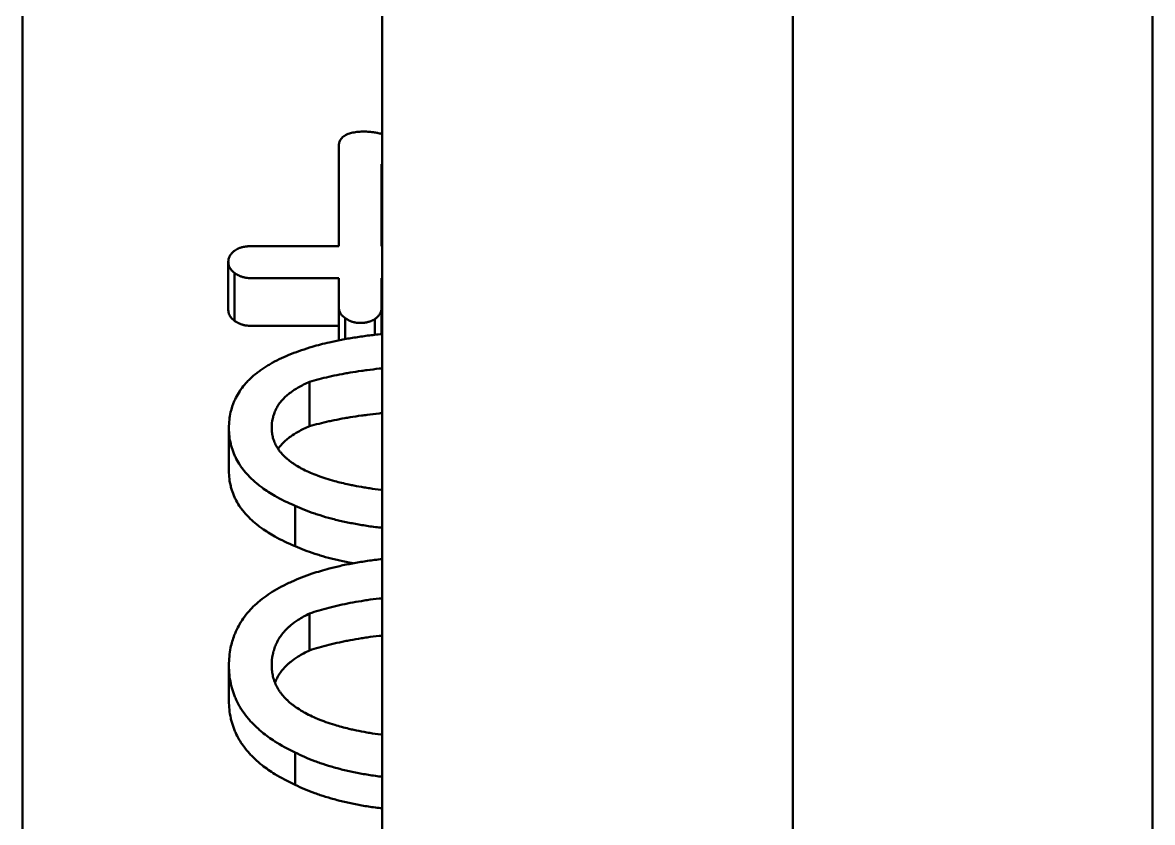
# Model space of a CAD drawing. Header units: millimetres. Extents: x 2121 to 4904, y 892 to 1933.
# Drawn here: x 2774.78 to 2787.98, y 1427.52 to 1436.87 of the extents above; entities that cross this region are included whole.
import ezdxf

# ---------------------------------------------------------------- set-up
doc = ezdxf.new("R2010")
doc.units = ezdxf.units.MM
doc.header["$LTSCALE"] = 1.8
doc.layers.add('외형선(ISO)', color=7, linetype='Continuous', lineweight=50)

msp = doc.modelspace()

# ---------------------------------------------------------------- linework, layer by layer
at = {"layer": '외형선(ISO)', "color": 7}
for p, q in [((2774.779, 1386.133), (2774.779, 1453.633)), ((2778.979, 1453.633), (2778.979, 1386.133)), ((2783.779, 1386.133), (2783.779, 1453.633)), ((2787.979, 1453.633), (2787.979, 1386.133)), ((2778.973, 1435.214), (2778.973, 1434.256)), ((2778.979, 1434.256), (2778.973, 1434.256)), ((2777.182, 1433.507), (2777.182, 1434.071)), ((2777.253, 1433.384), (2777.253, 1433.944)), ((2778.473, 1433.155), (2778.473, 1433.551)), ((2778.973, 1433.228), (2778.973, 1433.536)), ((2778.547, 1433.169), (2778.547, 1433.416)), ((2778.895, 1433.22), (2778.895, 1433.404)), ((2778.473, 1433.324), (2777.456, 1433.324)), ((2778.979, 1433.324), (2778.973, 1433.324)), ((2778.132, 1432.15), (2778.132, 1432.669)), ((2777.189, 1431.628), (2777.189, 1432.129)), ((2777.963, 1430.748), (2777.963, 1431.22)), ((2778.132, 1429.53), (2778.132, 1429.961)), ((2777.189, 1428.94), (2777.189, 1429.352)), ((2777.963, 1427.958), (2777.963, 1428.337))]:
    msp.add_line(p, q, dxfattribs=at)
for points, knots in [([(2778.669, 1435.59), (2778.658, 1435.588), (2778.648, 1435.586), (2778.638, 1435.584), (2778.628, 1435.582), (2778.618, 1435.58), (2778.609, 1435.577), (2778.605, 1435.576), (2778.6, 1435.575), (2778.596, 1435.573), (2778.587, 1435.57), (2778.579, 1435.567), (2778.571, 1435.564), (2778.567, 1435.562), (2778.564, 1435.561), (2778.56, 1435.559), (2778.553, 1435.555), (2778.546, 1435.551), (2778.54, 1435.547), (2778.536, 1435.545), (2778.533, 1435.543), (2778.53, 1435.541), (2778.525, 1435.537), (2778.519, 1435.532), (2778.514, 1435.528), (2778.512, 1435.525), (2778.509, 1435.523), (2778.507, 1435.52), (2778.502, 1435.515), (2778.498, 1435.51), (2778.495, 1435.504), (2778.493, 1435.501), (2778.491, 1435.499), (2778.49, 1435.496), (2778.486, 1435.49), (2778.484, 1435.484), (2778.481, 1435.477), (2778.48, 1435.474), (2778.479, 1435.471), (2778.478, 1435.468), (2778.477, 1435.461), (2778.475, 1435.454), (2778.474, 1435.447), (2778.473, 1435.44), (2778.473, 1435.433), (2778.473, 1435.425)], [0, 0, 0, 0, 0.083333, 0.083333, 0.083333, 0.166667, 0.166667, 0.166667, 0.208333, 0.208333, 0.208333, 0.291667, 0.291667, 0.291667, 0.333333, 0.333333, 0.333333, 0.416667, 0.416667, 0.416667, 0.458333, 0.458333, 0.458333, 0.541667, 0.541667, 0.541667, 0.583333, 0.583333, 0.583333, 0.666667, 0.666667, 0.666667, 0.708333, 0.708333, 0.708333, 0.791667, 0.791667, 0.791667, 0.833333, 0.833333, 0.833333, 0.916667, 0.916667, 0.916667, 1, 1, 1, 1]), ([(2778.979, 1435.567), (2778.978, 1435.567), (2778.977, 1435.568), (2778.977, 1435.568), (2778.972, 1435.569), (2778.967, 1435.57), (2778.962, 1435.572), (2778.953, 1435.574), (2778.943, 1435.576), (2778.933, 1435.578), (2778.928, 1435.58), (2778.923, 1435.581), (2778.918, 1435.581), (2778.908, 1435.583), (2778.898, 1435.585), (2778.888, 1435.587), (2778.883, 1435.587), (2778.878, 1435.588), (2778.873, 1435.589), (2778.863, 1435.59), (2778.853, 1435.591), (2778.843, 1435.592), (2778.838, 1435.593), (2778.833, 1435.593), (2778.828, 1435.593), (2778.817, 1435.594), (2778.807, 1435.595), (2778.797, 1435.595), (2778.791, 1435.595), (2778.786, 1435.595), (2778.781, 1435.595), (2778.765, 1435.595), (2778.749, 1435.595), (2778.733, 1435.595), (2778.712, 1435.594), (2778.691, 1435.592), (2778.669, 1435.59)], [0.1612549, 0.1612549, 0.1612549, 0.1612549, 0.1666667, 0.1666667, 0.1666667, 0.2083333, 0.2083333, 0.2083333, 0.2916667, 0.2916667, 0.2916667, 0.3333333, 0.3333333, 0.3333333, 0.4166667, 0.4166667, 0.4166667, 0.4583333, 0.4583333, 0.4583333, 0.5416667, 0.5416667, 0.5416667, 0.5833333, 0.5833333, 0.5833333, 0.6666667, 0.6666667, 0.6666667, 0.7083333, 0.7083333, 0.7083333, 0.8333333, 0.8333333, 0.8333333, 1, 1, 1, 1]), ([(2778.473, 1435.425), (2778.473, 1435.348), (2778.473, 1435.27), (2778.473, 1435.192), (2778.473, 1435.16), (2778.473, 1435.129), (2778.473, 1435.097), (2778.473, 1435.081), (2778.473, 1435.065), (2778.473, 1435.049), (2778.473, 1435.001), (2778.473, 1434.953), (2778.473, 1434.904), (2778.473, 1434.872), (2778.473, 1434.84), (2778.473, 1434.807), (2778.473, 1434.791), (2778.473, 1434.774), (2778.473, 1434.758), (2778.473, 1434.594), (2778.473, 1434.427), (2778.473, 1434.256)], [0, 0, 0, 0, 0.0253848, 0.0253848, 0.0253848, 0.0355387, 0.0355387, 0.0355387, 0.0406156, 0.0406156, 0.0406156, 0.0558465, 0.0558465, 0.0558465, 0.0660004, 0.0660004, 0.0660004, 0.0710773, 0.0710773, 0.0710773, 0.1218468, 0.1218468, 0.1218468, 0.1218468]), ([(2777.253, 1434.202), (2777.249, 1434.199), (2777.246, 1434.196), (2777.242, 1434.193), (2777.238, 1434.189), (2777.235, 1434.186), (2777.232, 1434.183), (2777.23, 1434.181), (2777.228, 1434.18), (2777.227, 1434.178), (2777.224, 1434.175), (2777.221, 1434.172), (2777.218, 1434.168), (2777.217, 1434.166), (2777.215, 1434.165), (2777.214, 1434.163), (2777.211, 1434.16), (2777.209, 1434.156), (2777.207, 1434.153), (2777.205, 1434.151), (2777.204, 1434.149), (2777.203, 1434.147), (2777.201, 1434.144), (2777.199, 1434.14), (2777.197, 1434.136), (2777.196, 1434.135), (2777.196, 1434.133), (2777.195, 1434.131), (2777.193, 1434.127), (2777.192, 1434.123), (2777.19, 1434.12), (2777.19, 1434.118), (2777.189, 1434.116), (2777.188, 1434.114), (2777.187, 1434.108), (2777.185, 1434.102), (2777.184, 1434.096), (2777.183, 1434.088), (2777.182, 1434.08), (2777.182, 1434.071)], [0, 0, 0, 0, 0.083333, 0.083333, 0.083333, 0.166667, 0.166667, 0.166667, 0.208333, 0.208333, 0.208333, 0.291667, 0.291667, 0.291667, 0.333333, 0.333333, 0.333333, 0.416667, 0.416667, 0.416667, 0.458333, 0.458333, 0.458333, 0.541667, 0.541667, 0.541667, 0.583333, 0.583333, 0.583333, 0.666667, 0.666667, 0.666667, 0.708333, 0.708333, 0.708333, 0.833333, 0.833333, 0.833333, 1, 1, 1, 1]), ([(2777.456, 1434.256), (2777.449, 1434.256), (2777.442, 1434.256), (2777.435, 1434.256), (2777.427, 1434.256), (2777.421, 1434.255), (2777.414, 1434.255), (2777.41, 1434.255), (2777.407, 1434.254), (2777.404, 1434.254), (2777.397, 1434.253), (2777.391, 1434.253), (2777.384, 1434.252), (2777.381, 1434.251), (2777.378, 1434.251), (2777.375, 1434.25), (2777.369, 1434.249), (2777.363, 1434.248), (2777.357, 1434.247), (2777.354, 1434.246), (2777.351, 1434.246), (2777.348, 1434.245), (2777.342, 1434.244), (2777.337, 1434.242), (2777.331, 1434.24), (2777.328, 1434.24), (2777.326, 1434.239), (2777.323, 1434.238), (2777.318, 1434.236), (2777.312, 1434.234), (2777.307, 1434.232), (2777.305, 1434.231), (2777.302, 1434.23), (2777.3, 1434.229), (2777.293, 1434.226), (2777.285, 1434.222), (2777.279, 1434.219), (2777.27, 1434.213), (2777.261, 1434.208), (2777.253, 1434.202)], [0, 0, 0, 0, 0.083333, 0.083333, 0.083333, 0.166667, 0.166667, 0.166667, 0.208333, 0.208333, 0.208333, 0.291667, 0.291667, 0.291667, 0.333333, 0.333333, 0.333333, 0.416667, 0.416667, 0.416667, 0.458333, 0.458333, 0.458333, 0.541667, 0.541667, 0.541667, 0.583333, 0.583333, 0.583333, 0.666667, 0.666667, 0.666667, 0.708333, 0.708333, 0.708333, 0.833333, 0.833333, 0.833333, 1, 1, 1, 1]), ([(2777.182, 1434.071), (2777.182, 1434.067), (2777.183, 1434.063), (2777.183, 1434.059), (2777.183, 1434.055), (2777.184, 1434.051), (2777.184, 1434.047), (2777.185, 1434.045), (2777.185, 1434.043), (2777.186, 1434.041), (2777.186, 1434.038), (2777.187, 1434.034), (2777.188, 1434.03), (2777.189, 1434.028), (2777.19, 1434.026), (2777.19, 1434.024), (2777.192, 1434.021), (2777.193, 1434.017), (2777.195, 1434.013), (2777.196, 1434.012), (2777.196, 1434.01), (2777.197, 1434.008), (2777.199, 1434.004), (2777.201, 1434.001), (2777.203, 1433.997), (2777.204, 1433.996), (2777.205, 1433.994), (2777.207, 1433.992), (2777.209, 1433.989), (2777.211, 1433.985), (2777.214, 1433.982), (2777.215, 1433.98), (2777.217, 1433.979), (2777.218, 1433.977), (2777.222, 1433.972), (2777.227, 1433.967), (2777.232, 1433.962), (2777.238, 1433.956), (2777.245, 1433.95), (2777.253, 1433.944)], [0, 0, 0, 0, 0.083333, 0.083333, 0.083333, 0.166667, 0.166667, 0.166667, 0.208333, 0.208333, 0.208333, 0.291667, 0.291667, 0.291667, 0.333333, 0.333333, 0.333333, 0.416667, 0.416667, 0.416667, 0.458333, 0.458333, 0.458333, 0.541667, 0.541667, 0.541667, 0.583333, 0.583333, 0.583333, 0.666667, 0.666667, 0.666667, 0.708333, 0.708333, 0.708333, 0.833333, 0.833333, 0.833333, 1, 1, 1, 1]), ([(2777.253, 1433.944), (2777.258, 1433.941), (2777.262, 1433.937), (2777.267, 1433.934), (2777.272, 1433.931), (2777.277, 1433.928), (2777.282, 1433.925), (2777.284, 1433.923), (2777.286, 1433.922), (2777.289, 1433.921), (2777.294, 1433.918), (2777.299, 1433.915), (2777.304, 1433.913), (2777.307, 1433.911), (2777.309, 1433.91), (2777.312, 1433.909), (2777.317, 1433.907), (2777.323, 1433.905), (2777.328, 1433.903), (2777.331, 1433.902), (2777.333, 1433.901), (2777.336, 1433.9), (2777.342, 1433.898), (2777.347, 1433.896), (2777.353, 1433.894), (2777.356, 1433.894), (2777.359, 1433.893), (2777.362, 1433.892), (2777.368, 1433.891), (2777.373, 1433.889), (2777.379, 1433.888), (2777.382, 1433.888), (2777.386, 1433.887), (2777.389, 1433.887), (2777.398, 1433.885), (2777.407, 1433.884), (2777.417, 1433.883), (2777.429, 1433.882), (2777.443, 1433.881), (2777.456, 1433.881)], [0, 0, 0, 0, 0.083333, 0.083333, 0.083333, 0.166667, 0.166667, 0.166667, 0.208333, 0.208333, 0.208333, 0.291667, 0.291667, 0.291667, 0.333333, 0.333333, 0.333333, 0.416667, 0.416667, 0.416667, 0.458333, 0.458333, 0.458333, 0.541667, 0.541667, 0.541667, 0.583333, 0.583333, 0.583333, 0.666667, 0.666667, 0.666667, 0.708333, 0.708333, 0.708333, 0.833333, 0.833333, 0.833333, 1, 1, 1, 1]), ([(2777.456, 1433.881), (2777.484, 1433.881), (2777.513, 1433.881), (2777.541, 1433.881), (2777.569, 1433.881), (2777.597, 1433.881), (2777.626, 1433.881), (2777.64, 1433.881), (2777.654, 1433.881), (2777.668, 1433.881), (2777.696, 1433.881), (2777.724, 1433.881), (2777.753, 1433.881), (2777.767, 1433.881), (2777.781, 1433.881), (2777.795, 1433.881), (2778.021, 1433.881), (2778.247, 1433.881), (2778.473, 1433.881)], [0, 0, 0, 0, 0.0056494, 0.0056494, 0.0056494, 0.0112988, 0.0112988, 0.0112988, 0.0141235, 0.0141235, 0.0141235, 0.0197729, 0.0197729, 0.0197729, 0.0225976, 0.0225976, 0.0225976, 0.06779279, 0.06779279, 0.06779279, 0.06779279]), ([(2778.473, 1433.881), (2778.473, 1433.872), (2778.473, 1433.863), (2778.473, 1433.854), (2778.473, 1433.845), (2778.473, 1433.836), (2778.473, 1433.827), (2778.473, 1433.822), (2778.473, 1433.817), (2778.473, 1433.813), (2778.473, 1433.804), (2778.473, 1433.795), (2778.473, 1433.785), (2778.473, 1433.781), (2778.473, 1433.776), (2778.473, 1433.772), (2778.473, 1433.763), (2778.473, 1433.753), (2778.473, 1433.744), (2778.473, 1433.74), (2778.473, 1433.735), (2778.473, 1433.731), (2778.473, 1433.721), (2778.473, 1433.712), (2778.473, 1433.703), (2778.473, 1433.698), (2778.473, 1433.694), (2778.473, 1433.689), (2778.473, 1433.68), (2778.473, 1433.671), (2778.473, 1433.662), (2778.473, 1433.657), (2778.473, 1433.652), (2778.473, 1433.648), (2778.473, 1433.634), (2778.473, 1433.62), (2778.473, 1433.606), (2778.473, 1433.588), (2778.473, 1433.569), (2778.473, 1433.551)], [0, 0, 0, 0, 0.00262763, 0.00262763, 0.00262763, 0.00525526, 0.00525526, 0.00525526, 0.00656907, 0.00656907, 0.00656907, 0.0091967, 0.0091967, 0.0091967, 0.01051051, 0.01051051, 0.01051051, 0.01313814, 0.01313814, 0.01313814, 0.01445195, 0.01445195, 0.01445195, 0.01707958, 0.01707958, 0.01707958, 0.01839339, 0.01839339, 0.01839339, 0.02102102, 0.02102102, 0.02102102, 0.02233483, 0.02233483, 0.02233483, 0.02627628, 0.02627628, 0.02627628, 0.03153153, 0.03153153, 0.03153153, 0.03153153]), ([(2778.973, 1433.536), (2778.973, 1433.546), (2778.973, 1433.556), (2778.973, 1433.565), (2778.973, 1433.575), (2778.973, 1433.585), (2778.973, 1433.594), (2778.973, 1433.599), (2778.973, 1433.604), (2778.973, 1433.609), (2778.973, 1433.618), (2778.973, 1433.628), (2778.973, 1433.638), (2778.973, 1433.642), (2778.973, 1433.647), (2778.973, 1433.652), (2778.973, 1433.662), (2778.973, 1433.671), (2778.973, 1433.681), (2778.973, 1433.686), (2778.973, 1433.691), (2778.973, 1433.695), (2778.973, 1433.705), (2778.973, 1433.714), (2778.973, 1433.724), (2778.973, 1433.729), (2778.973, 1433.734), (2778.973, 1433.738), (2778.973, 1433.748), (2778.973, 1433.758), (2778.973, 1433.767), (2778.973, 1433.772), (2778.973, 1433.777), (2778.973, 1433.781), (2778.973, 1433.796), (2778.973, 1433.81), (2778.973, 1433.824), (2778.973, 1433.843), (2778.973, 1433.862), (2778.973, 1433.881)], [0, 0, 0, 0, 0.00274024, 0.00274024, 0.00274024, 0.00548048, 0.00548048, 0.00548048, 0.0068506, 0.0068506, 0.0068506, 0.00959084, 0.00959084, 0.00959084, 0.01096096, 0.01096096, 0.01096096, 0.0137012, 0.0137012, 0.0137012, 0.01507132, 0.01507132, 0.01507132, 0.01781156, 0.01781156, 0.01781156, 0.01918168, 0.01918168, 0.01918168, 0.02192192, 0.02192192, 0.02192192, 0.02329204, 0.02329204, 0.02329204, 0.0274024, 0.0274024, 0.0274024, 0.03288288, 0.03288288, 0.03288288, 0.03288288]), ([(2778.473, 1433.551), (2778.473, 1433.546), (2778.473, 1433.541), (2778.473, 1433.536), (2778.474, 1433.531), (2778.474, 1433.527), (2778.475, 1433.522), (2778.475, 1433.52), (2778.476, 1433.518), (2778.476, 1433.516), (2778.477, 1433.511), (2778.478, 1433.507), (2778.479, 1433.503), (2778.48, 1433.5), (2778.481, 1433.498), (2778.481, 1433.496), (2778.483, 1433.492), (2778.484, 1433.488), (2778.486, 1433.484), (2778.487, 1433.482), (2778.488, 1433.48), (2778.489, 1433.478), (2778.49, 1433.475), (2778.493, 1433.471), (2778.495, 1433.467), (2778.496, 1433.465), (2778.497, 1433.464), (2778.498, 1433.462), (2778.501, 1433.458), (2778.503, 1433.455), (2778.506, 1433.451), (2778.507, 1433.45), (2778.509, 1433.448), (2778.51, 1433.447), (2778.515, 1433.442), (2778.519, 1433.437), (2778.525, 1433.433), (2778.531, 1433.427), (2778.539, 1433.421), (2778.547, 1433.416)], [0, 0, 0, 0, 0.083333, 0.083333, 0.083333, 0.166667, 0.166667, 0.166667, 0.208333, 0.208333, 0.208333, 0.291667, 0.291667, 0.291667, 0.333333, 0.333333, 0.333333, 0.416667, 0.416667, 0.416667, 0.458333, 0.458333, 0.458333, 0.541667, 0.541667, 0.541667, 0.583333, 0.583333, 0.583333, 0.666667, 0.666667, 0.666667, 0.708333, 0.708333, 0.708333, 0.833333, 0.833333, 0.833333, 1, 1, 1, 1]), ([(2778.895, 1433.404), (2778.9, 1433.407), (2778.904, 1433.41), (2778.908, 1433.413), (2778.912, 1433.417), (2778.915, 1433.42), (2778.919, 1433.423), (2778.921, 1433.425), (2778.923, 1433.426), (2778.924, 1433.428), (2778.928, 1433.431), (2778.931, 1433.435), (2778.934, 1433.438), (2778.936, 1433.44), (2778.937, 1433.442), (2778.938, 1433.443), (2778.941, 1433.447), (2778.944, 1433.45), (2778.947, 1433.454), (2778.948, 1433.456), (2778.949, 1433.458), (2778.95, 1433.459), (2778.953, 1433.463), (2778.955, 1433.467), (2778.957, 1433.47), (2778.958, 1433.472), (2778.959, 1433.474), (2778.959, 1433.476), (2778.961, 1433.48), (2778.963, 1433.484), (2778.964, 1433.487), (2778.965, 1433.489), (2778.966, 1433.491), (2778.966, 1433.493), (2778.968, 1433.499), (2778.97, 1433.505), (2778.971, 1433.511), (2778.972, 1433.519), (2778.973, 1433.528), (2778.973, 1433.536)], [0, 0, 0, 0, 0.083333, 0.083333, 0.083333, 0.166667, 0.166667, 0.166667, 0.208333, 0.208333, 0.208333, 0.291667, 0.291667, 0.291667, 0.333333, 0.333333, 0.333333, 0.416667, 0.416667, 0.416667, 0.458333, 0.458333, 0.458333, 0.541667, 0.541667, 0.541667, 0.583333, 0.583333, 0.583333, 0.666667, 0.666667, 0.666667, 0.708333, 0.708333, 0.708333, 0.833333, 0.833333, 0.833333, 1, 1, 1, 1]), ([(2777.253, 1433.384), (2777.245, 1433.39), (2777.238, 1433.396), (2777.232, 1433.402), (2777.227, 1433.407), (2777.222, 1433.411), (2777.218, 1433.416), (2777.217, 1433.418), (2777.215, 1433.419), (2777.214, 1433.421), (2777.211, 1433.424), (2777.209, 1433.428), (2777.207, 1433.431), (2777.205, 1433.433), (2777.204, 1433.434), (2777.203, 1433.436), (2777.201, 1433.439), (2777.199, 1433.443), (2777.197, 1433.446), (2777.196, 1433.448), (2777.196, 1433.45), (2777.195, 1433.451), (2777.193, 1433.455), (2777.192, 1433.459), (2777.19, 1433.462), (2777.19, 1433.464), (2777.189, 1433.466), (2777.188, 1433.468), (2777.187, 1433.471), (2777.186, 1433.475), (2777.186, 1433.479), (2777.185, 1433.48), (2777.185, 1433.482), (2777.184, 1433.484), (2777.183, 1433.492), (2777.182, 1433.5), (2777.182, 1433.507)], [-1, -1, -1, -1, -0.833333, -0.833333, -0.833333, -0.708333, -0.708333, -0.708333, -0.666667, -0.666667, -0.666667, -0.583333, -0.583333, -0.583333, -0.541667, -0.541667, -0.541667, -0.458333, -0.458333, -0.458333, -0.416667, -0.416667, -0.416667, -0.333333, -0.333333, -0.333333, -0.291667, -0.291667, -0.291667, -0.208333, -0.208333, -0.208333, -0.166667, -0.166667, -0.166667, 0, 0, 0, 0]), ([(2778.547, 1433.416), (2778.552, 1433.413), (2778.556, 1433.41), (2778.56, 1433.407), (2778.565, 1433.404), (2778.569, 1433.401), (2778.574, 1433.398), (2778.576, 1433.397), (2778.578, 1433.396), (2778.581, 1433.395), (2778.585, 1433.392), (2778.59, 1433.39), (2778.595, 1433.387), (2778.597, 1433.386), (2778.599, 1433.385), (2778.602, 1433.384), (2778.606, 1433.382), (2778.611, 1433.38), (2778.616, 1433.378), (2778.619, 1433.377), (2778.621, 1433.376), (2778.623, 1433.375), (2778.628, 1433.373), (2778.633, 1433.372), (2778.638, 1433.37), (2778.641, 1433.37), (2778.643, 1433.369), (2778.646, 1433.368), (2778.651, 1433.367), (2778.656, 1433.366), (2778.661, 1433.365), (2778.664, 1433.364), (2778.667, 1433.364), (2778.669, 1433.363), (2778.677, 1433.362), (2778.685, 1433.361), (2778.693, 1433.36), (2778.704, 1433.359), (2778.715, 1433.358), (2778.726, 1433.358)], [0, 0, 0, 0, 0.083333, 0.083333, 0.083333, 0.166667, 0.166667, 0.166667, 0.208333, 0.208333, 0.208333, 0.291667, 0.291667, 0.291667, 0.333333, 0.333333, 0.333333, 0.416667, 0.416667, 0.416667, 0.458333, 0.458333, 0.458333, 0.541667, 0.541667, 0.541667, 0.583333, 0.583333, 0.583333, 0.666667, 0.666667, 0.666667, 0.708333, 0.708333, 0.708333, 0.833333, 0.833333, 0.833333, 1, 1, 1, 1]), ([(2778.726, 1433.358), (2778.732, 1433.358), (2778.737, 1433.358), (2778.742, 1433.359), (2778.748, 1433.359), (2778.753, 1433.359), (2778.758, 1433.359), (2778.761, 1433.36), (2778.763, 1433.36), (2778.766, 1433.36), (2778.771, 1433.361), (2778.776, 1433.361), (2778.781, 1433.362), (2778.784, 1433.362), (2778.786, 1433.363), (2778.789, 1433.363), (2778.794, 1433.364), (2778.798, 1433.365), (2778.803, 1433.366), (2778.806, 1433.367), (2778.808, 1433.367), (2778.81, 1433.368), (2778.815, 1433.369), (2778.82, 1433.37), (2778.825, 1433.372), (2778.827, 1433.372), (2778.829, 1433.373), (2778.831, 1433.374), (2778.836, 1433.375), (2778.841, 1433.377), (2778.845, 1433.379), (2778.847, 1433.379), (2778.849, 1433.38), (2778.852, 1433.381), (2778.858, 1433.384), (2778.865, 1433.387), (2778.871, 1433.39), (2778.879, 1433.394), (2778.887, 1433.399), (2778.895, 1433.404)], [0, 0, 0, 0, 0.083333, 0.083333, 0.083333, 0.166667, 0.166667, 0.166667, 0.208333, 0.208333, 0.208333, 0.291667, 0.291667, 0.291667, 0.333333, 0.333333, 0.333333, 0.416667, 0.416667, 0.416667, 0.458333, 0.458333, 0.458333, 0.541667, 0.541667, 0.541667, 0.583333, 0.583333, 0.583333, 0.666667, 0.666667, 0.666667, 0.708333, 0.708333, 0.708333, 0.833333, 0.833333, 0.833333, 1, 1, 1, 1]), ([(2777.456, 1433.324), (2777.443, 1433.324), (2777.429, 1433.324), (2777.417, 1433.325), (2777.407, 1433.326), (2777.398, 1433.327), (2777.389, 1433.329), (2777.386, 1433.329), (2777.382, 1433.33), (2777.379, 1433.33), (2777.373, 1433.331), (2777.368, 1433.333), (2777.362, 1433.334), (2777.359, 1433.335), (2777.356, 1433.336), (2777.353, 1433.336), (2777.347, 1433.338), (2777.342, 1433.34), (2777.336, 1433.341), (2777.333, 1433.342), (2777.331, 1433.343), (2777.328, 1433.344), (2777.323, 1433.346), (2777.317, 1433.348), (2777.312, 1433.351), (2777.309, 1433.352), (2777.307, 1433.353), (2777.304, 1433.354), (2777.299, 1433.356), (2777.294, 1433.359), (2777.289, 1433.362), (2777.286, 1433.363), (2777.284, 1433.364), (2777.282, 1433.366), (2777.272, 1433.371), (2777.262, 1433.378), (2777.253, 1433.384)], [-1, -1, -1, -1, -0.833333, -0.833333, -0.833333, -0.708333, -0.708333, -0.708333, -0.666667, -0.666667, -0.666667, -0.583333, -0.583333, -0.583333, -0.541667, -0.541667, -0.541667, -0.458333, -0.458333, -0.458333, -0.416667, -0.416667, -0.416667, -0.333333, -0.333333, -0.333333, -0.291667, -0.291667, -0.291667, -0.208333, -0.208333, -0.208333, -0.166667, -0.166667, -0.166667, 0, 0, 0, 0]), ([(2778.979, 1433.229), (2778.949, 1433.226), (2778.92, 1433.223), (2778.891, 1433.219), (2778.864, 1433.216), (2778.837, 1433.213), (2778.81, 1433.21), (2778.756, 1433.203), (2778.704, 1433.195), (2778.653, 1433.187), (2778.628, 1433.183), (2778.602, 1433.179), (2778.577, 1433.175), (2778.527, 1433.166), (2778.479, 1433.157), (2778.431, 1433.147), (2778.408, 1433.142), (2778.384, 1433.136), (2778.361, 1433.131), (2778.292, 1433.115), (2778.225, 1433.098), (2778.161, 1433.079), (2778.075, 1433.054), (2777.995, 1433.026), (2777.919, 1432.996)], [0.372648, 0.372648, 0.372648, 0.372648, 0.4166667, 0.4166667, 0.4166667, 0.4583333, 0.4583333, 0.4583333, 0.5416667, 0.5416667, 0.5416667, 0.5833333, 0.5833333, 0.5833333, 0.6666667, 0.6666667, 0.6666667, 0.7083333, 0.7083333, 0.7083333, 0.8333333, 0.8333333, 0.8333333, 1, 1, 1, 1]), ([(2777.919, 1432.996), (2777.878, 1432.98), (2777.84, 1432.963), (2777.802, 1432.946), (2777.765, 1432.929), (2777.73, 1432.911), (2777.696, 1432.892), (2777.679, 1432.883), (2777.663, 1432.873), (2777.647, 1432.863), (2777.614, 1432.844), (2777.584, 1432.824), (2777.555, 1432.803), (2777.541, 1432.793), (2777.527, 1432.783), (2777.514, 1432.772), (2777.486, 1432.751), (2777.461, 1432.729), (2777.437, 1432.706), (2777.426, 1432.695), (2777.414, 1432.683), (2777.403, 1432.671), (2777.381, 1432.648), (2777.361, 1432.624), (2777.342, 1432.599), (2777.333, 1432.587), (2777.324, 1432.575), (2777.316, 1432.562), (2777.299, 1432.537), (2777.284, 1432.51), (2777.27, 1432.484), (2777.264, 1432.47), (2777.257, 1432.457), (2777.251, 1432.443), (2777.234, 1432.402), (2777.22, 1432.359), (2777.209, 1432.315), (2777.196, 1432.256), (2777.189, 1432.194), (2777.189, 1432.129)], [0, 0, 0, 0, 0.083333, 0.083333, 0.083333, 0.166667, 0.166667, 0.166667, 0.208333, 0.208333, 0.208333, 0.291667, 0.291667, 0.291667, 0.333333, 0.333333, 0.333333, 0.416667, 0.416667, 0.416667, 0.458333, 0.458333, 0.458333, 0.541667, 0.541667, 0.541667, 0.583333, 0.583333, 0.583333, 0.666667, 0.666667, 0.666667, 0.708333, 0.708333, 0.708333, 0.833333, 0.833333, 0.833333, 1, 1, 1, 1]), ([(2778.132, 1432.669), (2778.204, 1432.691), (2778.279, 1432.711), (2778.358, 1432.729), (2778.378, 1432.733), (2778.398, 1432.738), (2778.418, 1432.742), (2778.458, 1432.751), (2778.5, 1432.759), (2778.542, 1432.767), (2778.563, 1432.77), (2778.584, 1432.774), (2778.605, 1432.778), (2778.648, 1432.785), (2778.692, 1432.792), (2778.737, 1432.798), (2778.759, 1432.801), (2778.782, 1432.804), (2778.804, 1432.807), (2778.85, 1432.813), (2778.896, 1432.819), (2778.943, 1432.824), (2778.955, 1432.825), (2778.967, 1432.826), (2778.979, 1432.827)], [0, 0, 0, 0, 0.1666667, 0.1666667, 0.1666667, 0.2083333, 0.2083333, 0.2083333, 0.2916667, 0.2916667, 0.2916667, 0.3333333, 0.3333333, 0.3333333, 0.4166667, 0.4166667, 0.4166667, 0.4583333, 0.4583333, 0.4583333, 0.5416667, 0.5416667, 0.5416667, 0.5622278, 0.5622278, 0.5622278, 0.5622278]), ([(2777.689, 1432.129), (2777.689, 1432.168), (2777.693, 1432.207), (2777.701, 1432.243), (2777.704, 1432.252), (2777.706, 1432.261), (2777.708, 1432.27), (2777.714, 1432.288), (2777.72, 1432.305), (2777.727, 1432.322), (2777.73, 1432.331), (2777.734, 1432.339), (2777.738, 1432.348), (2777.747, 1432.364), (2777.756, 1432.38), (2777.766, 1432.396), (2777.771, 1432.404), (2777.777, 1432.412), (2777.782, 1432.42), (2777.793, 1432.435), (2777.806, 1432.45), (2777.819, 1432.464), (2777.826, 1432.472), (2777.833, 1432.479), (2777.84, 1432.486), (2777.854, 1432.5), (2777.869, 1432.514), (2777.886, 1432.527), (2777.894, 1432.534), (2777.903, 1432.541), (2777.911, 1432.547), (2777.937, 1432.567), (2777.966, 1432.585), (2777.997, 1432.603), (2778.037, 1432.626), (2778.083, 1432.648), (2778.132, 1432.669)], [0, 0, 0, 0, 0.166667, 0.166667, 0.166667, 0.208333, 0.208333, 0.208333, 0.291667, 0.291667, 0.291667, 0.333333, 0.333333, 0.333333, 0.416667, 0.416667, 0.416667, 0.458333, 0.458333, 0.458333, 0.541667, 0.541667, 0.541667, 0.583333, 0.583333, 0.583333, 0.666667, 0.666667, 0.666667, 0.708333, 0.708333, 0.708333, 0.833333, 0.833333, 0.833333, 1, 1, 1, 1]), ([(2778.979, 1432.303), (2778.967, 1432.302), (2778.955, 1432.301), (2778.943, 1432.3), (2778.896, 1432.295), (2778.85, 1432.29), (2778.804, 1432.284), (2778.782, 1432.281), (2778.759, 1432.278), (2778.737, 1432.275), (2778.692, 1432.269), (2778.648, 1432.263), (2778.605, 1432.256), (2778.584, 1432.252), (2778.563, 1432.249), (2778.542, 1432.245), (2778.5, 1432.237), (2778.458, 1432.23), (2778.418, 1432.221), (2778.398, 1432.217), (2778.378, 1432.213), (2778.358, 1432.208), (2778.279, 1432.191), (2778.204, 1432.171), (2778.132, 1432.15)], [-0.5622278, -0.5622278, -0.5622278, -0.5622278, -0.5416667, -0.5416667, -0.5416667, -0.4583333, -0.4583333, -0.4583333, -0.4166667, -0.4166667, -0.4166667, -0.3333333, -0.3333333, -0.3333333, -0.2916667, -0.2916667, -0.2916667, -0.2083333, -0.2083333, -0.2083333, -0.1666667, -0.1666667, -0.1666667, 0, 0, 0, 0]), ([(2777.189, 1432.129), (2777.189, 1432.097), (2777.191, 1432.065), (2777.195, 1432.034), (2777.198, 1432.003), (2777.204, 1431.973), (2777.211, 1431.943), (2777.214, 1431.928), (2777.218, 1431.913), (2777.223, 1431.899), (2777.232, 1431.869), (2777.242, 1431.84), (2777.255, 1431.812), (2777.261, 1431.798), (2777.268, 1431.784), (2777.275, 1431.77), (2777.289, 1431.743), (2777.306, 1431.716), (2777.323, 1431.689), (2777.332, 1431.676), (2777.342, 1431.663), (2777.352, 1431.65), (2777.371, 1431.624), (2777.393, 1431.599), (2777.416, 1431.574), (2777.428, 1431.562), (2777.44, 1431.549), (2777.452, 1431.537), (2777.478, 1431.513), (2777.504, 1431.49), (2777.533, 1431.467), (2777.547, 1431.455), (2777.562, 1431.444), (2777.577, 1431.433), (2777.623, 1431.399), (2777.673, 1431.367), (2777.726, 1431.336), (2777.798, 1431.295), (2777.877, 1431.256), (2777.963, 1431.22)], [0, 0, 0, 0, 0.083333, 0.083333, 0.083333, 0.166667, 0.166667, 0.166667, 0.208333, 0.208333, 0.208333, 0.291667, 0.291667, 0.291667, 0.333333, 0.333333, 0.333333, 0.416667, 0.416667, 0.416667, 0.458333, 0.458333, 0.458333, 0.541667, 0.541667, 0.541667, 0.583333, 0.583333, 0.583333, 0.666667, 0.666667, 0.666667, 0.708333, 0.708333, 0.708333, 0.833333, 0.833333, 0.833333, 1, 1, 1, 1]), ([(2778.226, 1431.573), (2778.167, 1431.595), (2778.112, 1431.619), (2778.062, 1431.644), (2778.05, 1431.65), (2778.038, 1431.657), (2778.026, 1431.663), (2778.002, 1431.676), (2777.98, 1431.689), (2777.959, 1431.703), (2777.948, 1431.71), (2777.938, 1431.717), (2777.928, 1431.724), (2777.908, 1431.738), (2777.889, 1431.752), (2777.872, 1431.767), (2777.863, 1431.775), (2777.855, 1431.782), (2777.847, 1431.79), (2777.831, 1431.805), (2777.816, 1431.82), (2777.802, 1431.836), (2777.795, 1431.844), (2777.789, 1431.852), (2777.782, 1431.86), (2777.77, 1431.876), (2777.759, 1431.893), (2777.749, 1431.91), (2777.744, 1431.918), (2777.739, 1431.926), (2777.735, 1431.935), (2777.726, 1431.952), (2777.719, 1431.97), (2777.712, 1431.988), (2777.709, 1431.997), (2777.707, 1432.006), (2777.704, 1432.015), (2777.699, 1432.033), (2777.695, 1432.052), (2777.693, 1432.071), (2777.69, 1432.09), (2777.689, 1432.109), (2777.689, 1432.129)], [0, 0, 0, 0, 0.166667, 0.166667, 0.166667, 0.208333, 0.208333, 0.208333, 0.291667, 0.291667, 0.291667, 0.333333, 0.333333, 0.333333, 0.416667, 0.416667, 0.416667, 0.458333, 0.458333, 0.458333, 0.541667, 0.541667, 0.541667, 0.583333, 0.583333, 0.583333, 0.666667, 0.666667, 0.666667, 0.708333, 0.708333, 0.708333, 0.791667, 0.791667, 0.791667, 0.833333, 0.833333, 0.833333, 0.916667, 0.916667, 0.916667, 1, 1, 1, 1]), ([(2778.132, 1432.15), (2778.083, 1432.13), (2778.037, 1432.109), (2777.997, 1432.086), (2777.966, 1432.069), (2777.937, 1432.051), (2777.911, 1432.032), (2777.903, 1432.026), (2777.894, 1432.02), (2777.886, 1432.013), (2777.869, 1432), (2777.854, 1431.987), (2777.84, 1431.973), (2777.833, 1431.966), (2777.826, 1431.96), (2777.819, 1431.952), (2777.806, 1431.938), (2777.793, 1431.924), (2777.782, 1431.909), (2777.777, 1431.902), (2777.771, 1431.894), (2777.766, 1431.886), (2777.766, 1431.886), (2777.765, 1431.885), (2777.765, 1431.884)], [-1, -1, -1, -1, -0.8333333, -0.8333333, -0.8333333, -0.7083333, -0.7083333, -0.7083333, -0.6666667, -0.6666667, -0.6666667, -0.5833333, -0.5833333, -0.5833333, -0.5416667, -0.5416667, -0.5416667, -0.4583333, -0.4583333, -0.4583333, -0.4166667, -0.4166667, -0.4166667, -0.4131337, -0.4131337, -0.4131337, -0.4131337]), ([(2777.963, 1430.748), (2777.877, 1430.783), (2777.798, 1430.821), (2777.726, 1430.861), (2777.673, 1430.89), (2777.623, 1430.922), (2777.577, 1430.954), (2777.562, 1430.965), (2777.547, 1430.976), (2777.533, 1430.987), (2777.504, 1431.009), (2777.478, 1431.032), (2777.452, 1431.055), (2777.44, 1431.067), (2777.428, 1431.079), (2777.416, 1431.091), (2777.393, 1431.115), (2777.371, 1431.139), (2777.352, 1431.164), (2777.342, 1431.177), (2777.332, 1431.19), (2777.323, 1431.202), (2777.306, 1431.228), (2777.289, 1431.254), (2777.275, 1431.281), (2777.268, 1431.294), (2777.261, 1431.308), (2777.255, 1431.321), (2777.242, 1431.349), (2777.232, 1431.376), (2777.223, 1431.405), (2777.218, 1431.419), (2777.214, 1431.433), (2777.211, 1431.448), (2777.196, 1431.506), (2777.189, 1431.566), (2777.189, 1431.628)], [-1, -1, -1, -1, -0.833333, -0.833333, -0.833333, -0.708333, -0.708333, -0.708333, -0.666667, -0.666667, -0.666667, -0.583333, -0.583333, -0.583333, -0.541667, -0.541667, -0.541667, -0.458333, -0.458333, -0.458333, -0.416667, -0.416667, -0.416667, -0.333333, -0.333333, -0.333333, -0.291667, -0.291667, -0.291667, -0.208333, -0.208333, -0.208333, -0.166667, -0.166667, -0.166667, 0, 0, 0, 0]), ([(2778.979, 1431.406), (2778.974, 1431.407), (2778.97, 1431.407), (2778.965, 1431.408), (2778.92, 1431.413), (2778.877, 1431.419), (2778.834, 1431.425), (2778.813, 1431.428), (2778.791, 1431.432), (2778.771, 1431.435), (2778.729, 1431.442), (2778.688, 1431.449), (2778.649, 1431.457), (2778.629, 1431.461), (2778.61, 1431.465), (2778.591, 1431.469), (2778.533, 1431.481), (2778.478, 1431.495), (2778.425, 1431.509), (2778.354, 1431.528), (2778.288, 1431.55), (2778.226, 1431.573)], [0.4499448, 0.4499448, 0.4499448, 0.4499448, 0.4583333, 0.4583333, 0.4583333, 0.5416667, 0.5416667, 0.5416667, 0.5833333, 0.5833333, 0.5833333, 0.6666667, 0.6666667, 0.6666667, 0.7083333, 0.7083333, 0.7083333, 0.8333333, 0.8333333, 0.8333333, 1, 1, 1, 1]), ([(2777.963, 1431.22), (2777.998, 1431.204), (2778.035, 1431.188), (2778.074, 1431.173), (2778.112, 1431.157), (2778.151, 1431.143), (2778.192, 1431.129), (2778.213, 1431.122), (2778.233, 1431.115), (2778.254, 1431.109), (2778.296, 1431.095), (2778.34, 1431.083), (2778.384, 1431.071), (2778.407, 1431.065), (2778.429, 1431.059), (2778.452, 1431.054), (2778.498, 1431.043), (2778.545, 1431.032), (2778.594, 1431.022), (2778.618, 1431.018), (2778.643, 1431.013), (2778.668, 1431.008), (2778.717, 1430.999), (2778.768, 1430.991), (2778.821, 1430.983), (2778.847, 1430.979), (2778.873, 1430.976), (2778.9, 1430.972), (2778.926, 1430.969), (2778.952, 1430.966), (2778.979, 1430.963)], [0, 0, 0, 0, 0.0833333, 0.0833333, 0.0833333, 0.1666667, 0.1666667, 0.1666667, 0.2083333, 0.2083333, 0.2083333, 0.2916667, 0.2916667, 0.2916667, 0.3333333, 0.3333333, 0.3333333, 0.4166667, 0.4166667, 0.4166667, 0.4583333, 0.4583333, 0.4583333, 0.5416667, 0.5416667, 0.5416667, 0.5833333, 0.5833333, 0.5833333, 0.6234677, 0.6234677, 0.6234677, 0.6234677]), ([(2778.641, 1430.548), (2778.625, 1430.551), (2778.609, 1430.554), (2778.594, 1430.557), (2778.545, 1430.566), (2778.498, 1430.577), (2778.452, 1430.587), (2778.429, 1430.593), (2778.407, 1430.598), (2778.384, 1430.604), (2778.34, 1430.615), (2778.296, 1430.628), (2778.254, 1430.64), (2778.233, 1430.647), (2778.213, 1430.653), (2778.192, 1430.66), (2778.111, 1430.687), (2778.034, 1430.716), (2777.963, 1430.748)], [-0.4432374, -0.4432374, -0.4432374, -0.4432374, -0.4166667, -0.4166667, -0.4166667, -0.3333333, -0.3333333, -0.3333333, -0.2916667, -0.2916667, -0.2916667, -0.2083333, -0.2083333, -0.2083333, -0.1666667, -0.1666667, -0.1666667, 0, 0, 0, 0]), ([(2778.979, 1430.598), (2778.949, 1430.595), (2778.92, 1430.591), (2778.891, 1430.587), (2778.864, 1430.584), (2778.837, 1430.58), (2778.81, 1430.576), (2778.756, 1430.568), (2778.704, 1430.56), (2778.653, 1430.55), (2778.628, 1430.546), (2778.602, 1430.541), (2778.577, 1430.536), (2778.527, 1430.526), (2778.479, 1430.515), (2778.431, 1430.504), (2778.408, 1430.498), (2778.384, 1430.492), (2778.361, 1430.486), (2778.292, 1430.468), (2778.225, 1430.448), (2778.161, 1430.427), (2778.075, 1430.398), (2777.995, 1430.367), (2777.919, 1430.332)], [0.372648, 0.372648, 0.372648, 0.372648, 0.4166667, 0.4166667, 0.4166667, 0.4583333, 0.4583333, 0.4583333, 0.5416667, 0.5416667, 0.5416667, 0.5833333, 0.5833333, 0.5833333, 0.6666667, 0.6666667, 0.6666667, 0.7083333, 0.7083333, 0.7083333, 0.8333333, 0.8333333, 0.8333333, 1, 1, 1, 1]), ([(2777.919, 1430.332), (2777.878, 1430.314), (2777.84, 1430.295), (2777.802, 1430.275), (2777.765, 1430.256), (2777.73, 1430.235), (2777.696, 1430.214), (2777.679, 1430.203), (2777.663, 1430.193), (2777.647, 1430.182), (2777.614, 1430.16), (2777.584, 1430.137), (2777.555, 1430.113), (2777.541, 1430.102), (2777.527, 1430.09), (2777.514, 1430.078), (2777.486, 1430.054), (2777.461, 1430.029), (2777.437, 1430.003), (2777.426, 1429.99), (2777.414, 1429.977), (2777.403, 1429.964), (2777.381, 1429.938), (2777.361, 1429.91), (2777.342, 1429.882), (2777.333, 1429.868), (2777.324, 1429.854), (2777.316, 1429.84), (2777.299, 1429.811), (2777.284, 1429.782), (2777.27, 1429.752), (2777.264, 1429.736), (2777.257, 1429.721), (2777.251, 1429.706), (2777.234, 1429.659), (2777.22, 1429.611), (2777.209, 1429.561), (2777.196, 1429.494), (2777.189, 1429.425), (2777.189, 1429.352)], [0, 0, 0, 0, 0.083333, 0.083333, 0.083333, 0.166667, 0.166667, 0.166667, 0.208333, 0.208333, 0.208333, 0.291667, 0.291667, 0.291667, 0.333333, 0.333333, 0.333333, 0.416667, 0.416667, 0.416667, 0.458333, 0.458333, 0.458333, 0.541667, 0.541667, 0.541667, 0.583333, 0.583333, 0.583333, 0.666667, 0.666667, 0.666667, 0.708333, 0.708333, 0.708333, 0.833333, 0.833333, 0.833333, 1, 1, 1, 1]), ([(2778.132, 1429.961), (2778.204, 1429.986), (2778.279, 1430.008), (2778.358, 1430.029), (2778.378, 1430.034), (2778.398, 1430.039), (2778.418, 1430.044), (2778.458, 1430.054), (2778.5, 1430.063), (2778.542, 1430.072), (2778.563, 1430.076), (2778.584, 1430.08), (2778.605, 1430.084), (2778.648, 1430.093), (2778.692, 1430.1), (2778.737, 1430.107), (2778.759, 1430.111), (2778.782, 1430.115), (2778.804, 1430.118), (2778.85, 1430.125), (2778.896, 1430.131), (2778.943, 1430.136), (2778.955, 1430.138), (2778.967, 1430.139), (2778.979, 1430.14)], [0, 0, 0, 0, 0.1666667, 0.1666667, 0.1666667, 0.2083333, 0.2083333, 0.2083333, 0.2916667, 0.2916667, 0.2916667, 0.3333333, 0.3333333, 0.3333333, 0.4166667, 0.4166667, 0.4166667, 0.4583333, 0.4583333, 0.4583333, 0.5416667, 0.5416667, 0.5416667, 0.5622278, 0.5622278, 0.5622278, 0.5622278]), ([(2777.689, 1429.352), (2777.689, 1429.396), (2777.693, 1429.439), (2777.701, 1429.48), (2777.704, 1429.491), (2777.706, 1429.501), (2777.708, 1429.511), (2777.714, 1429.531), (2777.72, 1429.55), (2777.727, 1429.57), (2777.73, 1429.579), (2777.734, 1429.589), (2777.738, 1429.598), (2777.747, 1429.617), (2777.756, 1429.635), (2777.766, 1429.653), (2777.771, 1429.662), (2777.777, 1429.67), (2777.782, 1429.679), (2777.793, 1429.696), (2777.806, 1429.713), (2777.819, 1429.73), (2777.826, 1429.738), (2777.833, 1429.746), (2777.84, 1429.754), (2777.854, 1429.77), (2777.869, 1429.786), (2777.886, 1429.801), (2777.894, 1429.808), (2777.903, 1429.816), (2777.911, 1429.823), (2777.937, 1429.845), (2777.966, 1429.866), (2777.997, 1429.886), (2778.037, 1429.913), (2778.083, 1429.938), (2778.132, 1429.961)], [0, 0, 0, 0, 0.166667, 0.166667, 0.166667, 0.208333, 0.208333, 0.208333, 0.291667, 0.291667, 0.291667, 0.333333, 0.333333, 0.333333, 0.416667, 0.416667, 0.416667, 0.458333, 0.458333, 0.458333, 0.541667, 0.541667, 0.541667, 0.583333, 0.583333, 0.583333, 0.666667, 0.666667, 0.666667, 0.708333, 0.708333, 0.708333, 0.833333, 0.833333, 0.833333, 1, 1, 1, 1]), ([(2778.979, 1429.703), (2778.967, 1429.702), (2778.955, 1429.701), (2778.943, 1429.699), (2778.896, 1429.694), (2778.85, 1429.688), (2778.804, 1429.682), (2778.782, 1429.678), (2778.759, 1429.675), (2778.737, 1429.672), (2778.692, 1429.665), (2778.648, 1429.657), (2778.605, 1429.649), (2778.584, 1429.645), (2778.563, 1429.641), (2778.542, 1429.637), (2778.5, 1429.628), (2778.458, 1429.62), (2778.418, 1429.61), (2778.398, 1429.605), (2778.378, 1429.6), (2778.358, 1429.596), (2778.279, 1429.576), (2778.204, 1429.554), (2778.132, 1429.53)], [-0.5622278, -0.5622278, -0.5622278, -0.5622278, -0.5416667, -0.5416667, -0.5416667, -0.4583333, -0.4583333, -0.4583333, -0.4166667, -0.4166667, -0.4166667, -0.3333333, -0.3333333, -0.3333333, -0.2916667, -0.2916667, -0.2916667, -0.2083333, -0.2083333, -0.2083333, -0.1666667, -0.1666667, -0.1666667, 0, 0, 0, 0]), ([(2778.132, 1429.53), (2778.083, 1429.507), (2778.037, 1429.483), (2777.997, 1429.457), (2777.966, 1429.438), (2777.937, 1429.418), (2777.911, 1429.396), (2777.903, 1429.389), (2777.894, 1429.382), (2777.886, 1429.375), (2777.869, 1429.36), (2777.854, 1429.345), (2777.84, 1429.33), (2777.833, 1429.322), (2777.826, 1429.314), (2777.819, 1429.306), (2777.806, 1429.29), (2777.793, 1429.274), (2777.782, 1429.257), (2777.777, 1429.249), (2777.771, 1429.24), (2777.766, 1429.231), (2777.756, 1429.214), (2777.747, 1429.197), (2777.738, 1429.179), (2777.734, 1429.17), (2777.731, 1429.161), (2777.727, 1429.152)], [-1, -1, -1, -1, -0.8333333, -0.8333333, -0.8333333, -0.7083333, -0.7083333, -0.7083333, -0.6666667, -0.6666667, -0.6666667, -0.5833333, -0.5833333, -0.5833333, -0.5416667, -0.5416667, -0.5416667, -0.4583333, -0.4583333, -0.4583333, -0.4166667, -0.4166667, -0.4166667, -0.3333333, -0.3333333, -0.3333333, -0.2933628, -0.2933628, -0.2933628, -0.2933628]), ([(2777.189, 1429.352), (2777.189, 1429.316), (2777.191, 1429.28), (2777.195, 1429.245), (2777.198, 1429.211), (2777.204, 1429.177), (2777.211, 1429.143), (2777.214, 1429.126), (2777.218, 1429.11), (2777.223, 1429.093), (2777.232, 1429.061), (2777.242, 1429.028), (2777.255, 1428.997), (2777.261, 1428.981), (2777.268, 1428.966), (2777.275, 1428.95), (2777.289, 1428.919), (2777.306, 1428.889), (2777.323, 1428.859), (2777.332, 1428.845), (2777.342, 1428.83), (2777.352, 1428.815), (2777.371, 1428.787), (2777.393, 1428.758), (2777.416, 1428.731), (2777.428, 1428.717), (2777.44, 1428.703), (2777.452, 1428.69), (2777.478, 1428.663), (2777.504, 1428.637), (2777.533, 1428.611), (2777.547, 1428.598), (2777.562, 1428.586), (2777.577, 1428.573), (2777.623, 1428.536), (2777.673, 1428.5), (2777.726, 1428.466), (2777.798, 1428.42), (2777.877, 1428.377), (2777.963, 1428.337)], [0, 0, 0, 0, 0.083333, 0.083333, 0.083333, 0.166667, 0.166667, 0.166667, 0.208333, 0.208333, 0.208333, 0.291667, 0.291667, 0.291667, 0.333333, 0.333333, 0.333333, 0.416667, 0.416667, 0.416667, 0.458333, 0.458333, 0.458333, 0.541667, 0.541667, 0.541667, 0.583333, 0.583333, 0.583333, 0.666667, 0.666667, 0.666667, 0.708333, 0.708333, 0.708333, 0.833333, 0.833333, 0.833333, 1, 1, 1, 1]), ([(2778.226, 1428.729), (2778.167, 1428.754), (2778.112, 1428.781), (2778.062, 1428.809), (2778.05, 1428.816), (2778.038, 1428.823), (2778.026, 1428.83), (2778.002, 1428.845), (2777.98, 1428.86), (2777.959, 1428.875), (2777.948, 1428.883), (2777.938, 1428.89), (2777.928, 1428.898), (2777.908, 1428.914), (2777.889, 1428.93), (2777.872, 1428.946), (2777.863, 1428.955), (2777.855, 1428.963), (2777.847, 1428.971), (2777.831, 1428.988), (2777.816, 1429.006), (2777.802, 1429.023), (2777.795, 1429.032), (2777.789, 1429.041), (2777.782, 1429.05), (2777.77, 1429.068), (2777.759, 1429.087), (2777.749, 1429.106), (2777.744, 1429.115), (2777.739, 1429.125), (2777.735, 1429.134), (2777.726, 1429.154), (2777.719, 1429.173), (2777.712, 1429.194), (2777.709, 1429.204), (2777.707, 1429.214), (2777.704, 1429.224), (2777.699, 1429.244), (2777.695, 1429.265), (2777.693, 1429.287), (2777.69, 1429.308), (2777.689, 1429.33), (2777.689, 1429.352)], [0, 0, 0, 0, 0.166667, 0.166667, 0.166667, 0.208333, 0.208333, 0.208333, 0.291667, 0.291667, 0.291667, 0.333333, 0.333333, 0.333333, 0.416667, 0.416667, 0.416667, 0.458333, 0.458333, 0.458333, 0.541667, 0.541667, 0.541667, 0.583333, 0.583333, 0.583333, 0.666667, 0.666667, 0.666667, 0.708333, 0.708333, 0.708333, 0.791667, 0.791667, 0.791667, 0.833333, 0.833333, 0.833333, 0.916667, 0.916667, 0.916667, 1, 1, 1, 1]), ([(2777.963, 1427.958), (2777.877, 1427.997), (2777.798, 1428.039), (2777.726, 1428.083), (2777.673, 1428.116), (2777.623, 1428.151), (2777.577, 1428.187), (2777.562, 1428.199), (2777.547, 1428.211), (2777.533, 1428.224), (2777.504, 1428.248), (2777.478, 1428.274), (2777.452, 1428.3), (2777.44, 1428.313), (2777.428, 1428.326), (2777.416, 1428.339), (2777.393, 1428.366), (2777.371, 1428.393), (2777.352, 1428.421), (2777.342, 1428.435), (2777.332, 1428.449), (2777.323, 1428.464), (2777.306, 1428.492), (2777.289, 1428.522), (2777.275, 1428.551), (2777.268, 1428.566), (2777.261, 1428.582), (2777.255, 1428.597), (2777.242, 1428.627), (2777.232, 1428.658), (2777.223, 1428.69), (2777.218, 1428.706), (2777.214, 1428.722), (2777.211, 1428.738), (2777.196, 1428.803), (2777.189, 1428.87), (2777.189, 1428.94)], [-1, -1, -1, -1, -0.833333, -0.833333, -0.833333, -0.708333, -0.708333, -0.708333, -0.666667, -0.666667, -0.666667, -0.583333, -0.583333, -0.583333, -0.541667, -0.541667, -0.541667, -0.458333, -0.458333, -0.458333, -0.416667, -0.416667, -0.416667, -0.333333, -0.333333, -0.333333, -0.291667, -0.291667, -0.291667, -0.208333, -0.208333, -0.208333, -0.166667, -0.166667, -0.166667, 0, 0, 0, 0]), ([(2778.979, 1428.544), (2778.974, 1428.544), (2778.97, 1428.545), (2778.965, 1428.545), (2778.92, 1428.551), (2778.877, 1428.558), (2778.834, 1428.565), (2778.813, 1428.568), (2778.791, 1428.572), (2778.771, 1428.576), (2778.729, 1428.583), (2778.688, 1428.592), (2778.649, 1428.6), (2778.629, 1428.604), (2778.61, 1428.609), (2778.591, 1428.614), (2778.533, 1428.627), (2778.478, 1428.642), (2778.425, 1428.658), (2778.354, 1428.68), (2778.288, 1428.704), (2778.226, 1428.729)], [0.4499448, 0.4499448, 0.4499448, 0.4499448, 0.4583333, 0.4583333, 0.4583333, 0.5416667, 0.5416667, 0.5416667, 0.5833333, 0.5833333, 0.5833333, 0.6666667, 0.6666667, 0.6666667, 0.7083333, 0.7083333, 0.7083333, 0.8333333, 0.8333333, 0.8333333, 1, 1, 1, 1]), ([(2777.963, 1428.337), (2777.998, 1428.319), (2778.035, 1428.301), (2778.074, 1428.284), (2778.112, 1428.267), (2778.151, 1428.251), (2778.192, 1428.236), (2778.213, 1428.228), (2778.233, 1428.22), (2778.254, 1428.213), (2778.296, 1428.198), (2778.34, 1428.185), (2778.384, 1428.172), (2778.407, 1428.165), (2778.429, 1428.159), (2778.452, 1428.152), (2778.498, 1428.14), (2778.545, 1428.129), (2778.594, 1428.118), (2778.618, 1428.112), (2778.643, 1428.107), (2778.668, 1428.102), (2778.717, 1428.092), (2778.768, 1428.083), (2778.821, 1428.074), (2778.847, 1428.07), (2778.873, 1428.066), (2778.9, 1428.062), (2778.926, 1428.058), (2778.952, 1428.055), (2778.979, 1428.051)], [0, 0, 0, 0, 0.0833333, 0.0833333, 0.0833333, 0.1666667, 0.1666667, 0.1666667, 0.2083333, 0.2083333, 0.2083333, 0.2916667, 0.2916667, 0.2916667, 0.3333333, 0.3333333, 0.3333333, 0.4166667, 0.4166667, 0.4166667, 0.4583333, 0.4583333, 0.4583333, 0.5416667, 0.5416667, 0.5416667, 0.5833333, 0.5833333, 0.5833333, 0.6234677, 0.6234677, 0.6234677, 0.6234677]), ([(2778.979, 1427.682), (2778.952, 1427.685), (2778.926, 1427.689), (2778.9, 1427.692), (2778.873, 1427.696), (2778.847, 1427.7), (2778.821, 1427.704), (2778.768, 1427.712), (2778.717, 1427.721), (2778.668, 1427.731), (2778.643, 1427.736), (2778.618, 1427.741), (2778.594, 1427.746), (2778.545, 1427.756), (2778.498, 1427.768), (2778.452, 1427.78), (2778.429, 1427.786), (2778.407, 1427.792), (2778.384, 1427.798), (2778.34, 1427.811), (2778.296, 1427.824), (2778.254, 1427.838), (2778.233, 1427.845), (2778.213, 1427.853), (2778.192, 1427.86), (2778.111, 1427.89), (2778.034, 1427.923), (2777.963, 1427.958)], [-0.6234677, -0.6234677, -0.6234677, -0.6234677, -0.5833333, -0.5833333, -0.5833333, -0.5416667, -0.5416667, -0.5416667, -0.4583333, -0.4583333, -0.4583333, -0.4166667, -0.4166667, -0.4166667, -0.3333333, -0.3333333, -0.3333333, -0.2916667, -0.2916667, -0.2916667, -0.2083333, -0.2083333, -0.2083333, -0.1666667, -0.1666667, -0.1666667, 0, 0, 0, 0])]:
    msp.add_open_spline(points, degree=3, knots=knots, dxfattribs=at)
for points in [[(2778.973, 1435.214), (2778.975, 1435.213), (2778.977, 1435.213), (2778.979, 1435.212)], [(2778.979, 1434.611), (2778.977, 1434.612), (2778.975, 1434.613), (2778.973, 1434.613)], [(2778.473, 1434.256), (2778.134, 1434.256), (2777.795, 1434.256), (2777.456, 1434.256)], [(2778.973, 1433.881), (2778.975, 1433.881), (2778.977, 1433.881), (2778.979, 1433.881)]]:
    msp.add_open_spline(points, degree=3, dxfattribs=at)

doc.saveas('drawing.dxf')
